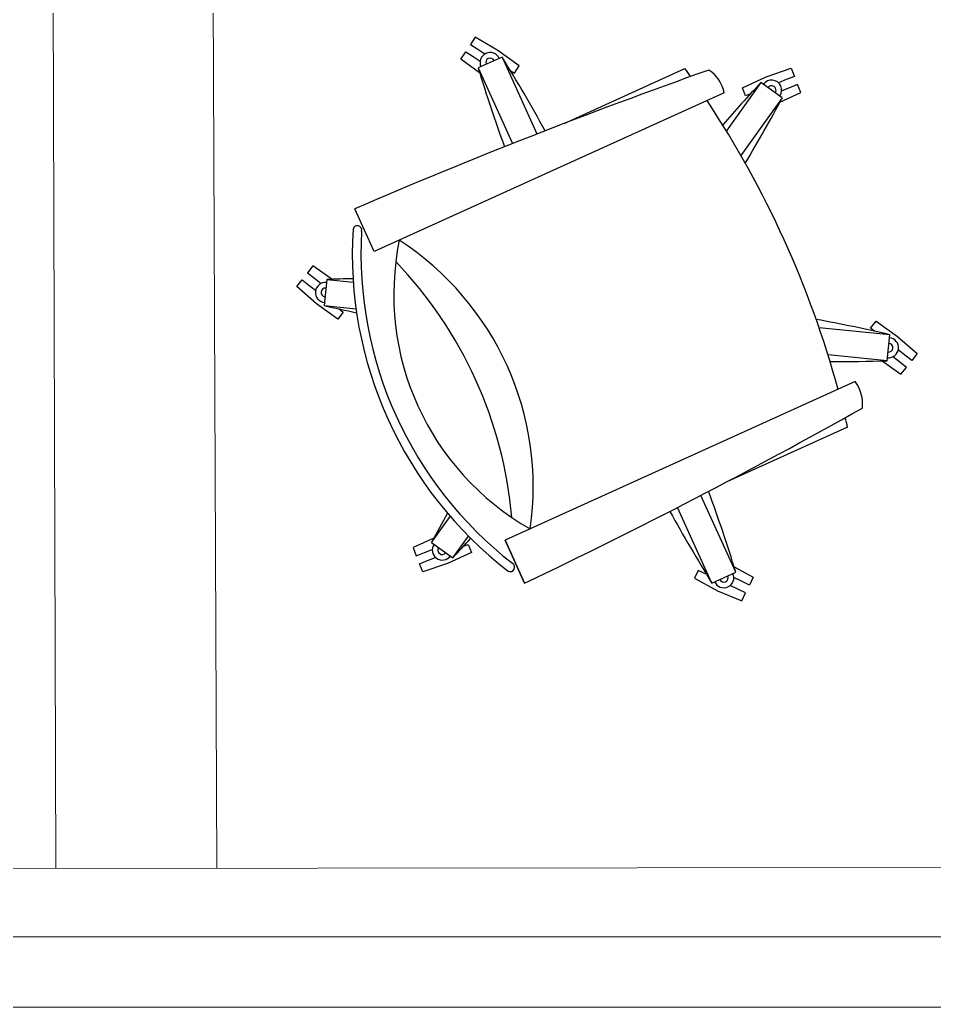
# Model space of a CAD drawing. Header units: inches. Extents: x 164.3 to 247.9, y 15.6 to 56.7.
# Drawn here: x 212.789 to 213.65, y 48.431 to 49.361 of the extents above; entities that cross this region are included whole.
import ezdxf

# ---------------------------------------------------------------- set-up
doc = ezdxf.new("R2010")
doc.units = ezdxf.units.IN
doc.header["$MEASUREMENT"] = 0
doc.layers.get('0').update_dxf_attribs({"lineweight": 0})
doc.layers.add('WALL 1 100', color=250, linetype='Continuous', lineweight=9)
doc.layers.add('провода', color=1, linetype='Continuous', lineweight=5)

msp = doc.modelspace()

# ---------------------------------------------------------------- linework, layer by layer
at = {"color": 7, "linetype": 'ByBlock', "lineweight": -2}
for p, q in [((213.21808, 49.34498), (213.2136, 49.33807)), ((213.23949, 49.33256), (213.21808, 49.34498)), ((213.20463, 49.32425), (213.20911, 49.33116)), ((213.20911, 49.33116), (213.21602, 49.32668)), ((213.2136, 49.33807), (213.22051, 49.33359)), ((213.22051, 49.33359), (213.22718, 49.32926)), ((213.25955, 49.31807), (213.23949, 49.33256)), ((213.22221, 49.31155), (213.20463, 49.32425)), ((213.21602, 49.32668), (213.22269, 49.32235)), ((213.24334, 49.32626), (213.22083, 49.31605)), ((213.24334, 49.32626), (213.2762, 49.25382)), ((213.22083, 49.31605), (213.25317, 49.24476)), ((213.251, 49.31379), (213.25507, 49.31116)), ((213.25507, 49.31116), (213.25955, 49.31807)), ((213.30183, 49.26375), (213.41566, 49.31538)), ((213.49226, 49.30776), (213.51567, 49.31579)), ((213.51567, 49.31579), (213.51872, 49.30814)), ((213.48725, 49.30233), (213.45463, 49.25678)), ((213.46976, 49.29745), (213.49226, 49.30776)), ((213.50735, 49.28794), (213.48725, 49.30233)), ((213.51107, 49.30508), (213.50369, 49.30213)), ((213.51872, 49.30814), (213.51107, 49.30508)), ((213.45268, 49.29257), (213.1229, 49.143)), ((213.47282, 49.28979), (213.46976, 49.29745)), ((213.50512, 49.28379), (213.52484, 49.29283)), ((213.51413, 49.29743), (213.50674, 49.29448)), ((213.52178, 49.30048), (213.51413, 49.29743)), ((213.52484, 49.29283), (213.52178, 49.30048)), ((213.50735, 49.28794), (213.4684, 49.23355)), ((213.47731, 49.29159), (213.47282, 49.28979)), ((213.1229, 49.143), (213.1046, 49.18334)), ((213.06518, 49.12949), (213.06008, 49.12302)), ((213.08286, 49.11694), (213.06518, 49.12949)), ((213.04988, 49.11008), (213.05498, 49.11655)), ((213.05498, 49.11655), (213.06145, 49.11145)), ((213.06008, 49.12302), (213.06655, 49.11792)), ((213.06655, 49.11792), (213.0728, 49.113)), ((213.07816, 49.11679), (213.07574, 49.09219)), ((213.07816, 49.11679), (213.10316, 49.11434)), ((213.06854, 49.09382), (213.04988, 49.11008)), ((213.06145, 49.11145), (213.0677, 49.10653)), ((213.08872, 49.07949), (213.06854, 49.09382)), ((213.07574, 49.09219), (213.10578, 49.08924)), ((213.09002, 49.08896), (213.09382, 49.08596)), ((213.09382, 49.08596), (213.08872, 49.07949)), ((213.60858, 49.06475), (213.54199, 49.07128)), ((213.5905, 49.07098), (213.5956, 49.07745)), ((213.5943, 49.06798), (213.5905, 49.07098)), ((213.5956, 49.07745), (213.61578, 49.06313)), ((213.60616, 49.04015), (213.60858, 49.06475)), ((213.61578, 49.06313), (213.63444, 49.04687)), ((213.62286, 49.04549), (213.61662, 49.05041)), ((213.60616, 49.04015), (213.5504, 49.04562)), ((213.61777, 49.03902), (213.61152, 49.04394)), ((213.62934, 49.04039), (213.62286, 49.04549)), ((213.63444, 49.04687), (213.62934, 49.04039)), ((213.60145, 49.04001), (213.61914, 49.02745)), ((213.62424, 49.03392), (213.61777, 49.03902)), ((213.61914, 49.02745), (213.62424, 49.03392)), ((213.57604, 49.02058), (213.24626, 48.871)), ((213.56881, 48.9777), (213.45499, 48.92607)), ((213.46349, 48.84089), (213.43063, 48.91333)), ((213.44097, 48.83068), (213.40864, 48.90197)), ((213.17697, 48.869), (213.19454, 48.89354)), ((213.19707, 48.85461), (213.21169, 48.87503)), ((213.1792, 48.87315), (213.15948, 48.86411)), ((213.15948, 48.86411), (213.16254, 48.85646)), ((213.17697, 48.869), (213.19707, 48.85461)), ((213.20701, 48.86535), (213.2115, 48.86715)), ((213.2115, 48.86715), (213.21456, 48.8595)), ((213.24626, 48.871), (213.26456, 48.83066)), ((213.26456, 48.83066), (213.24626, 48.871)), ((213.16254, 48.85646), (213.17019, 48.85951)), ((213.17019, 48.85951), (213.17757, 48.86246)), ((213.17324, 48.85186), (213.18063, 48.85481)), ((213.21456, 48.8595), (213.19206, 48.84918)), ((213.16559, 48.84881), (213.17324, 48.85186)), ((213.16865, 48.84115), (213.16559, 48.84881)), ((213.19206, 48.84918), (213.16865, 48.84115)), ((213.46193, 48.84597), (213.47986, 48.8363)), ((213.42814, 48.8427), (213.4246, 48.83526)), ((213.43558, 48.83915), (213.42814, 48.8427)), ((213.43582, 48.83904), (213.43558, 48.83915)), ((213.44097, 48.83068), (213.46349, 48.84089)), ((213.47986, 48.8363), (213.47632, 48.82886)), ((213.4246, 48.83526), (213.44638, 48.82351)), ((213.46533, 48.82497), (213.45815, 48.82839)), ((213.46888, 48.83241), (213.4617, 48.83583)), ((213.47632, 48.82886), (213.46888, 48.83241)), ((213.44638, 48.82351), (213.46922, 48.81399)), ((213.47277, 48.82142), (213.46533, 48.82497)), ((213.46922, 48.81399), (213.47277, 48.82142))]:
    msp.add_line(p, q, dxfattribs=at)
for centre, radius, start, end in [((213.23209, 49.32116), 0.00947, 24.39646, 204.39646), ((213.23209, 49.32116), 0.00412, 24.39646, 204.39646), ((211.98968, 48.54762), 1.47579, 28.72151, 31.84424), ((215.21438, 44.29028), 5.32853, 109.47055, 113.32468), ((214.63252, 49.74627), 1.47579, 196.94868, 199.98947), ((212.65293, 48.76588), 0.94005, 35.21378, 35.77052), ((213.41827, 49.28511), 0.03521, 12.23473, 55.40089), ((214.56567, 48.29488), 1.47579, 136.94868, 139.03953), ((213.4973, 49.29514), 0.00947, 324.39646, 144.39646), ((213.4973, 49.29514), 0.00412, 324.39646, 144.39646), ((212.65293, 48.76588), 0.94005, 15.25622, 33.53669), ((212.20619, 49.98433), 1.47579, 329.0968, 331.84424), ((213.48002, 49.141), 0.3778, 176.46509, 232.32782), ((213.10699, 49.16326), 0.00418, 347.32357, 165.70738), ((213.48002, 49.141), 0.36956, 176.68926, 232.10366), ((213.39534, 49.10259), 0.254, 168.38764, 240.40528), ((212.99571, 48.92134), 0.27703, 351.77865, 57.01427), ((212.85486, 48.85746), 0.39927, 5.03534, 43.75758), ((213.12565, 47.64176), 1.47579, 90.88109, 91.84424), ((213.07695, 49.10449), 0.00947, 84.39646, 264.39646), ((213.07695, 49.10449), 0.00412, 84.39646, 264.39646), ((213.40901, 50.52986), 1.47579, 256.94868, 258.16459), ((213.27531, 47.62708), 1.47579, 76.94868, 79.69611), ((213.60737, 49.05245), 0.00947, 264.39646, 84.39646), ((213.60737, 49.05245), 0.00412, 264.39646, 84.39646), ((213.55867, 50.51518), 1.47579, 269.75339, 271.84424), ((213.54776, 48.99961), 0.03521, 353.39203, 36.55819), ((210.97323, 53.64138), 5.32853, 295.46824, 299.32237), ((212.65293, 48.76588), 0.94005, 13.0224, 13.57914), ((212.05179, 48.41067), 1.47579, 16.94868, 20.07141), ((214.47813, 48.17262), 1.47579, 150.62833, 151.84424), ((214.69464, 49.60932), 1.47579, 208.80345, 211.84424), ((213.18702, 48.8618), 0.00947, 144.39646, 324.39646), ((213.18702, 48.8618), 0.00412, 144.39646, 324.39646), ((212.11864, 49.86206), 1.47579, 316.94868, 317.91183), ((213.25102, 48.84569), 0.00418, 243.08554, 61.46935), ((213.45223, 48.83578), 0.00947, 204.39646, 24.39646), ((213.45223, 48.83578), 0.00412, 204.39646, 24.39646)]:
    msp.add_arc(centre, radius, start, end, dxfattribs=at)
at = {"layer": 'WALL 1 100', "color": 0}
for p, q in [((212.81811, 50.07798), (212.82308, 48.56188)), ((212.96811, 50.07798), (212.97477, 48.56205)), ((228.15199, 48.5785), (209.43133, 48.55821)), ((228.14882, 48.43107), (209.27979, 48.43107))]:
    msp.add_line(p, q, dxfattribs=at)
at = {"layer": 'провода', "color": 1}
msp.add_line((209.35401, 48.49806), (222.30243, 48.49577), dxfattribs=at)

doc.saveas('drawing.dxf')
